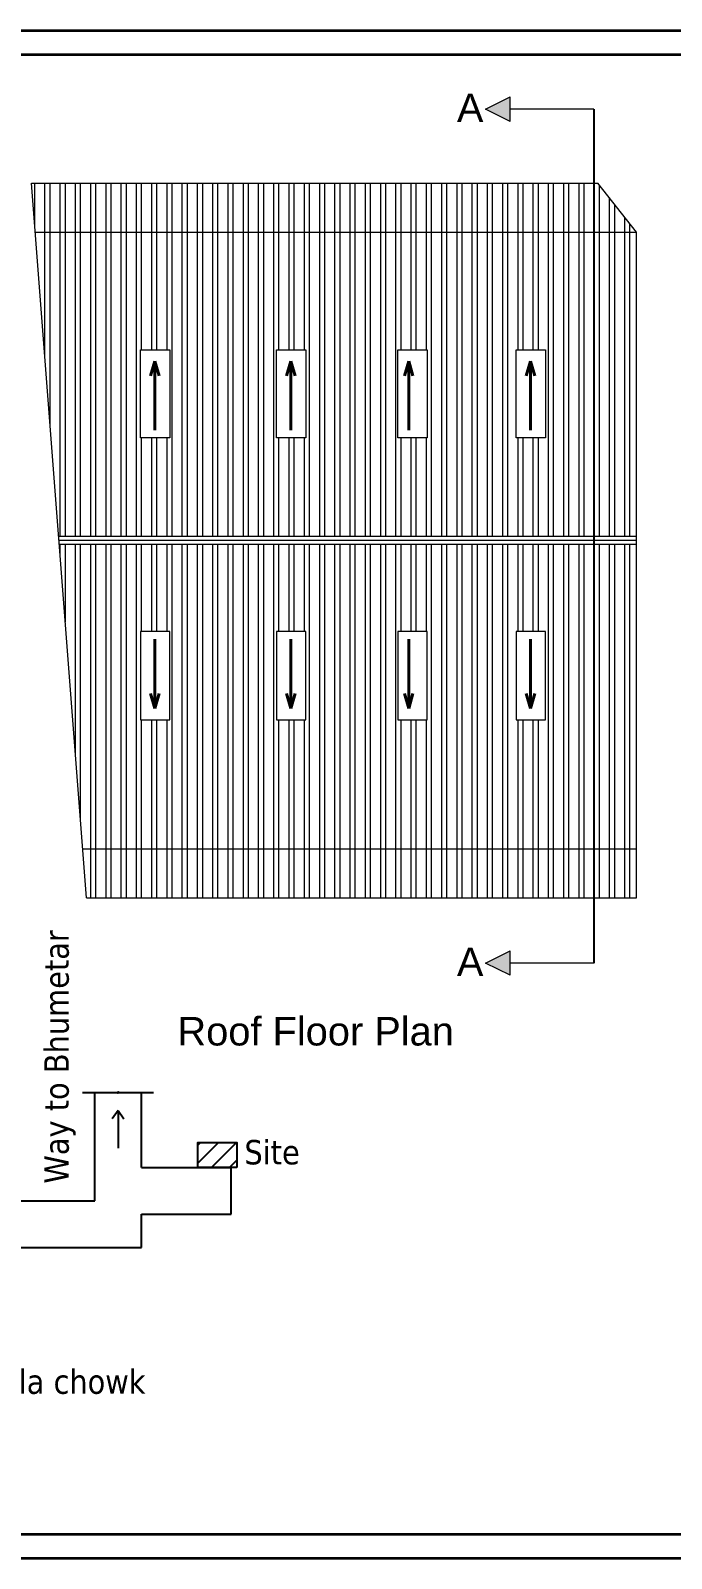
# Model space of a CAD drawing. Header units: inches. Extents: x 100101 to 119806, y -2288 to 8641.
# Drawn here: x 110101 to 110416, y -220 to 530 of the extents above; entities that cross this region are included whole.
import ezdxf

# ---------------------------------------------------------------- set-up
doc = ezdxf.new("R2010")
doc.units = ezdxf.units.IN
doc.header["$LTSCALE"] = 0.5
doc.header["$MEASUREMENT"] = 0
for name, color, linetype, lineweight in [('DIM_LINE', 173, 'Continuous', 20), ('door', 202, 'Continuous', 5), ('DW-SEC', 24, 'Continuous', 25), ('TEXT', 220, 'Continuous', 9), ('Toilet', 7, 'Continuous', 25), ('WALL - A', 1, 'Continuous', 40)]:
    doc.layers.add(name, color=color, linetype=linetype, lineweight=lineweight)
doc.layers.add('DIMENSION', color=5, linetype='Continuous')
doc.layers.add('Normal Wall', color=7, linetype='Continuous', lineweight=35, true_color=0xffaf89)
doc.styles.add('DIM', font='tahoma.ttf')
doc.styles.get("Standard").update_dxf_attribs({"font": 'arial.ttf'})
pattern_1 = [(90, (-3726.619, -3193.795), (-7.5, 0), []), (90, (-3724.119, -3191.295), (-7.5, 0), [])]

msp = doc.modelspace()

# ---------------------------------------------------------------- hatches: boundary and pattern name
at = {"linetype": 'ByBlock', "lineweight": 5}
for points in [[(110324.94, 491.62), (110336.94, 485.62), (110336.94, 497.62)], [(110324.94, 72.14), (110336.94, 66.14), (110336.94, 78.14)]]:
    msp.add_hatch(color=7, dxfattribs=at).paths.add_polyline_path(points)
at = {"layer": 'DIM_LINE'}
h = msp.add_hatch(dxfattribs=at)
h.set_pattern_fill('ANSI32', color=256, scale=20, angle=45)
h.set_pattern_definition(pattern_1)
h.paths.add_polyline_path([(110378.11, 455.23), (110232.14, 455.23), (110101.8, 455.23), (110103.64, 431.23), (110378.11, 431.23)])
h = msp.add_hatch(dxfattribs=at)
h.set_pattern_fill('ANSI32', color=256, scale=20, angle=45)
h.set_pattern_definition(pattern_1)
h.paths.add_polyline_path([(110380.1, 455.23), (110378.11, 455.23), (110378.11, 431.23), (110399.14, 431.23)])
h = msp.add_hatch(dxfattribs=at)
h.set_pattern_fill('ANSI32', color=256, scale=20, angle=45)
h.set_pattern_definition(pattern_1)
h.paths.add_polyline_path([(110378.11, 431.23), (110103.64, 431.23), (110115.16, 281.73), (110378.11, 281.73)])
h.paths.add_polyline_path([(110354.43, 373.43), (110354.43, 330.11), (110339.98, 330.11), (110339.98, 373.43)], flags=16)
h.paths.add_polyline_path([(110296.29, 373.43), (110296.29, 330.11), (110281.84, 330.11), (110281.84, 373.43)], flags=16)
h.paths.add_polyline_path([(110236.57, 373.43), (110236.57, 330.11), (110222.12, 330.11), (110222.12, 373.43)], flags=16)
h.paths.add_polyline_path([(110169.75, 373.43), (110169.75, 330.11), (110155.3, 330.11), (110155.3, 373.43)], flags=16)
h = msp.add_hatch(dxfattribs=at)
h.set_pattern_fill('ANSI32', color=256, scale=20, angle=45)
h.set_pattern_definition(pattern_1)
h.paths.add_polyline_path([(110399.14, 431.23), (110378.11, 431.23), (110378.11, 281.73), (110399.14, 281.73)])
h = msp.add_hatch(dxfattribs=at)
h.set_pattern_fill('ANSI32', color=256, scale=20, angle=45)
h.set_pattern_definition(pattern_1)
h.paths.add_polyline_path([(110115.46, 277.73), (110126.98, 128.23), (110378.11, 128.23), (110378.11, 277.73)])
h.paths.add_polyline_path([(110281.84, 234.98), (110296.29, 234.98), (110296.29, 191.65), (110281.84, 191.65)], flags=16)
h.paths.add_polyline_path([(110236.57, 234.98), (110236.57, 191.65), (110222.12, 191.65), (110222.12, 234.98)], flags=16)
h.paths.add_polyline_path([(110339.98, 234.98), (110354.43, 234.98), (110354.43, 191.65), (110339.98, 191.65)], flags=16)
h.paths.add_polyline_path([(110169.75, 234.98), (110169.75, 191.65), (110155.3, 191.65), (110155.3, 234.98)], flags=16)
h = msp.add_hatch(dxfattribs=at)
h.set_pattern_fill('ANSI32', color=256, scale=20, angle=45)
h.set_pattern_definition(pattern_1)
h.paths.add_polyline_path([(110399.14, 277.73), (110378.11, 277.73), (110378.11, 128.23), (110399.14, 128.23)])
h = msp.add_hatch(dxfattribs=at)
h.set_pattern_fill('ANSI32', color=256, scale=20, angle=45)
h.set_pattern_definition(pattern_1)
h.paths.add_polyline_path([(110378.11, 128.23), (110126.98, 128.23), (110128.83, 104.23), (110378.11, 104.23)])
h = msp.add_hatch(dxfattribs=at)
h.set_pattern_fill('ANSI32', color=256, scale=20, angle=45)
h.set_pattern_definition(pattern_1)
h.paths.add_polyline_path([(110399.14, 128.23), (110378.11, 128.23), (110378.11, 104.23), (110399.14, 104.23)])
at = {"layer": 'DW-SEC'}
h = msp.add_hatch(dxfattribs=at)
h.set_pattern_fill('ANSI31', color=256, scale=50)
h.set_pattern_definition([(45, (25.7885, 18.7404), (-4.4194174, 4.4194174), [])])
h.paths.add_polyline_path([(110202.71, -28.29), (110202.71, -15.96), (110183.55, -15.96), (110183.55, -28.29)])

# ---------------------------------------------------------------- linework, layer by layer
at = {"color": 7, "linetype": 'ByBlock', "lineweight": 5}
for p, q in [((110324.94, 491.62), (110336.94, 497.62)), ((110336.94, 485.62), (110336.94, 497.62)), ((110336.94, 485.62), (110324.94, 491.62)), ((110378.11, 491.62), (110336.94, 491.62)), ((110324.94, 72.14), (110336.94, 78.14)), ((110336.94, 66.14), (110336.94, 78.14)), ((110336.94, 66.14), (110324.94, 72.14)), ((110378.11, 72.14), (110336.94, 72.14))]:
    msp.add_line(p, q, dxfattribs=at)
at = {"layer": 'DIM_LINE'}
for points in [[(110155.3, 373.43), (110169.75, 373.43), (110169.75, 330.11), (110155.3, 330.11)], [(110222.12, 373.43), (110236.57, 373.43), (110236.57, 330.11), (110222.12, 330.11)], [(110339.98, 373.43), (110354.43, 373.43), (110354.43, 330.11), (110339.98, 330.11)], [(110155.3, 191.65), (110169.75, 191.65), (110169.75, 234.98), (110155.3, 234.98)], [(110222.12, 191.65), (110236.57, 191.65), (110236.57, 234.98), (110222.12, 234.98)], [(110339.98, 191.65), (110354.43, 191.65), (110354.43, 234.98), (110339.98, 234.98)]]:
    msp.add_lwpolyline(points, close=True, dxfattribs=at)
at = {"layer": 'DIMENSION', "ltscale": 7}
for p, q in [((110132.82, -44.58), (110132.82, 8.61)), ((110155.76, -28.29), (110155.76, 8.61)), ((110144.29, -0.28), (110141.47, -4.29)), ((110144.29, -0.28), (110144.29, -18.84)), ((110144.29, -0.28), (110147.11, -4.29)), ((110155.76, -28.29), (110199.87, -28.29)), ((110199.87, -51.24), (110199.87, -28.29)), ((110084.03, -44.58), (110132.82, -44.58)), ((110155.76, -67.53), (110155.76, -51.24)), ((110155.76, -51.24), (110199.87, -51.24)), ((110091.17, -67.53), (110155.76, -67.53))]:
    msp.add_line(p, q, dxfattribs=at)
msp.add_lwpolyline([(110126.82, 8.61), (110144.04, 8.61), (110144.16, 8.27), (110144.41, 8.95), (110144.54, 8.61), (110161.76, 8.61)], dxfattribs=at)
msp.add_lwpolyline([(110202.71, -28.29), (110183.55, -28.29), (110183.55, -15.96), (110202.71, -15.96)], close=True, dxfattribs=at)
at = {"layer": 'door', "ltscale": 0.5}
for p, q in [((110101.8, 455.23), (110380.1, 455.23)), ((110128.83, 104.23), (110101.8, 455.23)), ((110399.14, 431.23), (110380.1, 455.23)), ((110103.64, 431.23), (110399.14, 431.23)), ((110399.14, 104.23), (110399.14, 431.23)), ((110399.14, 281.73), (110115.16, 281.73)), ((110399.14, 279.73), (110115.31, 279.73)), ((110399.14, 277.73), (110115.46, 277.73)), ((110126.98, 128.23), (110399.14, 128.23)), ((110128.83, 104.23), (110399.14, 104.23))]:
    msp.add_line(p, q, dxfattribs=at)
for points in [[(110155.3, 373.43), (110169.75, 373.43), (110169.75, 330.11), (110155.3, 330.11)], [(110281.84, 373.43), (110296.29, 373.43), (110296.29, 330.11), (110281.84, 330.11)], [(110155.3, 191.65), (110169.75, 191.65), (110169.75, 234.98), (110155.3, 234.98)], [(110281.84, 191.65), (110296.29, 191.65), (110296.29, 234.98), (110281.84, 234.98)]]:
    msp.add_lwpolyline(points, close=True, dxfattribs=at)
at = {"layer": 'Normal Wall'}
for points in [[(109622.14, 530.22), (110680.15, 530.22), (110680.15, -220.31), (109622.14, -220.31)], [(109622.14, 530.22), (110680.15, 530.22), (110680.15, -220.31), (109622.14, -220.31)], [(110668.24, 518.31), (109645.96, 518.31), (109645.96, -208.4), (110668.24, -208.4)], [(110668.24, 518.31), (109645.96, 518.31), (109645.96, -208.4), (110668.24, -208.4)]]:
    msp.add_lwpolyline(points, close=True, dxfattribs=at)
at = {"layer": 'Toilet'}
msp.add_line((110378.11, 491.62), (110378.11, 72.14), dxfattribs=at)
at = {"layer": 'WALL - A'}
for p, q in [((110162.34, 367.85), (110160.21, 360.55)), ((110162.34, 333.87), (110162.34, 367.85)), ((110162.34, 367.85), (110164.46, 360.55)), ((110229.15, 367.85), (110227.03, 360.55)), ((110229.15, 333.87), (110229.15, 367.85)), ((110229.15, 367.85), (110231.28, 360.55)), ((110287.13, 367.85), (110285, 360.55)), ((110287.13, 333.87), (110287.13, 367.85)), ((110287.13, 367.85), (110289.25, 360.55)), ((110347.01, 367.85), (110344.89, 360.55)), ((110347.01, 333.87), (110347.01, 367.85)), ((110347.01, 367.85), (110349.14, 360.55)), ((110162.34, 231.22), (110162.34, 197.24)), ((110229.15, 231.22), (110229.15, 197.24)), ((110287.13, 231.22), (110287.13, 197.24)), ((110347.01, 231.22), (110347.01, 197.24)), ((110162.34, 197.24), (110160.21, 204.54)), ((110162.34, 197.24), (110164.46, 204.54)), ((110229.15, 197.24), (110227.03, 204.54)), ((110229.15, 197.24), (110231.28, 204.54)), ((110287.13, 197.24), (110285, 204.54)), ((110287.13, 197.24), (110289.25, 204.54)), ((110347.01, 197.24), (110344.89, 204.54)), ((110347.01, 197.24), (110349.14, 204.54))]:
    msp.add_line(p, q, dxfattribs=at)

# ---------------------------------------------------------------- texts
at = {"color": 7, "linetype": 'ByBlock', "lineweight": 5, "char_height": 14}
for s, insert, width, attachment_point in [('A', (110310.83, 499.24), 26.5803, 1), ('A', (110310.83, 79.76), 26.5803, 1), ('{\\fArial CE|b0|i0|c0|p34;Roof\\fArial CE|b0|i0|c238|p34; Floor Plan}', (110241.42, 38.56), 235.547, 5)]:
    msp.add_mtext(s, dxfattribs=dict(at, insert=insert, width=width, attachment_point=attachment_point))
at = {"layer": 'TEXT', "ltscale": 7, "char_height": 12, "width": 245.0767, "attachment_point": 1, "style": 'DIM'}
for s, insert, rotation in [('Way to Bhumetar ', (110108.06, -36.2), 90), ('Site', (110206.41, -14.75), 0.03075), ('Lakilla chowk', (110062.86, -127.47), 0.03075)]:
    msp.add_mtext(s, dxfattribs=dict(at, insert=insert, rotation=rotation))

doc.saveas('drawing.dxf')
